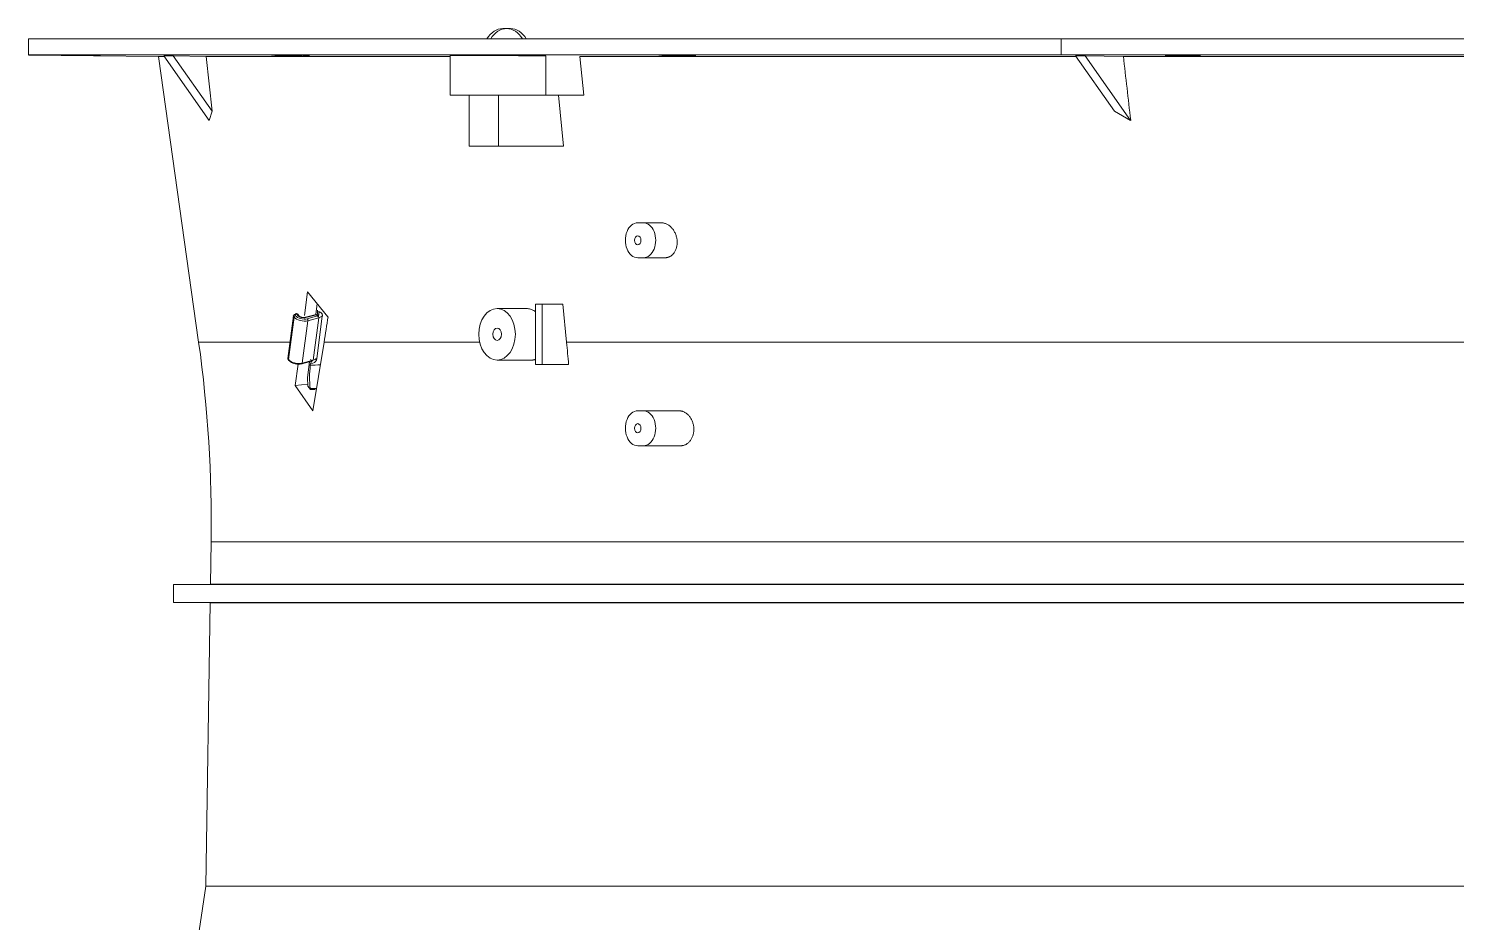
# Model space of a CAD drawing. Header units: millimetres. Extents: x 113490 to 142599, y -20467 to 115.
# Drawn here: x 123620 to 124151, y -6099 to -5766 of the extents above; entities that cross this region are included whole.
import ezdxf

# ---------------------------------------------------------------- set-up
doc = ezdxf.new("R2010")
doc.units = ezdxf.units.MM
doc.layers.add('DV1_0', color=7, linetype='Continuous')

msp = doc.modelspace()

# ---------------------------------------------------------------- linework, layer by layer
at = {"layer": 'DV1_0', "color": 7, "linetype": 'Continuous', "lineweight": 15}
for p, q in [((123797.71, -5766.33), (123796.29, -5766.33)), ((123799.12, -5766.33), (123797.71, -5766.33)), ((123619.76, -5770.18), (124004.09, -5770.18)), ((123619.76, -5770.18), (123619.76, -5776.08)), ((124298.43, -5770.18), (124004.09, -5770.18)), ((124004.09, -5770.18), (124004.09, -5776.08)), ((123619.76, -5776.08), (124004.09, -5776.08)), ((123619.76, -5776.26), (123668.11, -5776.68)), ((123637.21, -5776.33), (123638.88, -5776.35)), ((123641.37, -5776.35), (123639.71, -5776.33)), ((123670.17, -5776.68), (123668.11, -5776.68)), ((123668.11, -5776.68), (123683.07, -5883.15)), ((123673.62, -5776.55), (123670.07, -5776.53)), ((123687.04, -5800.53), (123670.07, -5776.53)), ((123673.62, -5776.55), (123685.81, -5776.68)), ((123688.14, -5797.09), (123673.62, -5776.55)), ((123688.14, -5797.09), (123685.81, -5776.68)), ((123685.81, -5776.68), (123776.71, -5776.68)), ((123712.97, -5776.33), (123714.38, -5776.35)), ((123721.5, -5776.35), (123720.08, -5776.33)), ((123776.71, -5776.35), (123776.71, -5791.18)), ((123825.02, -5776.68), (123826.49, -5791.18)), ((123825.02, -5776.68), (124009.59, -5776.68)), ((123855.46, -5776.33), (123856.4, -5776.35)), ((123867.05, -5776.35), (123866.1, -5776.33)), ((124298.43, -5776.08), (124004.09, -5776.08)), ((124013.01, -5776.53), (124009.49, -5776.55)), ((124009.49, -5776.55), (124024.02, -5797.09)), ((124027.24, -5776.68), (124013.01, -5776.53)), ((124013.01, -5776.53), (124029.99, -5800.53)), ((124027.24, -5776.68), (124275.28, -5776.68)), ((124042.98, -5776.33), (124043.31, -5776.35)), ((124055.87, -5776.35), (124055.53, -5776.33)), ((123776.71, -5791.18), (123812.29, -5791.18)), ((123783.71, -5810.18), (123783.71, -5791.18)), ((123794.73, -5810.18), (123794.73, -5791.18)), ((123812.29, -5791.18), (123826.49, -5791.18)), ((123817.01, -5791.18), (123818.93, -5810.18)), ((123687.04, -5800.53), (123688.14, -5797.09)), ((124024.02, -5797.09), (124029.99, -5800.53)), ((123783.71, -5810.18), (123794.73, -5810.18)), ((123794.73, -5810.18), (123818.93, -5810.18)), ((123848.62, -5838.68), (123846.5, -5838.68)), ((123848.62, -5838.68), (123855.36, -5838.68)), ((123846.5, -5851.68), (123848.62, -5851.68)), ((123848.62, -5851.68), (123856.66, -5851.68)), ((123722.44, -5873.2), (123723.59, -5864.36)), ((123723.59, -5864.36), (123731.22, -5873.65)), ((123719.12, -5872.75), (123718.87, -5872.89)), ((123720.38, -5873.3), (123719.93, -5872.67)), ((123726.79, -5872.8), (123722.8, -5873.86)), ((123726.63, -5872.84), (123727.16, -5868.7)), ((123727.3, -5873.37), (123726.93, -5872.89)), ((123727.34, -5871.14), (123727.26, -5871.79)), ((123727.43, -5873.64), (123727.26, -5871.79)), ((123727.26, -5871.79), (123727.95, -5871.85)), ((123727.72, -5873.58), (123727.95, -5871.85)), ((123805.11, -5870.58), (123794.17, -5870.58)), ((123808.49, -5868.93), (123808.49, -5891.43)), ((123810.97, -5868.93), (123808.49, -5868.93)), ((123810.97, -5891.43), (123810.97, -5868.93)), ((123810.97, -5868.93), (123818.61, -5868.93)), ((123820.03, -5883.15), (123818.61, -5868.93)), ((123718.32, -5873.32), (123716.23, -5889.25)), ((123723.49, -5874.39), (123727.3, -5873.37)), ((123727.79, -5874.04), (123725.72, -5889.83)), ((123729.1, -5873.41), (123727.1, -5889.22)), ((123727.43, -5873.64), (123727.72, -5873.58)), ((123729.77, -5883.15), (123725.6, -5908.64)), ((123716.21, -5889.3), (123716.7, -5889.99)), ((123719.01, -5899.28), (123720.06, -5891.3)), ((123721.5, -5891.17), (123725.26, -5890.17)), ((123724.35, -5890.41), (123723.58, -5896.31)), ((123724.73, -5891.11), (123724.64, -5891.74)), ((123724.73, -5891.11), (123725.26, -5890.17)), ((123725.59, -5890.9), (123724.73, -5891.11)), ((123724.76, -5889.59), (123725.11, -5890.08)), ((123725.57, -5890.08), (123725.26, -5890.17)), ((123794.17, -5889.78), (123806.99, -5889.78)), ((123808.49, -5891.43), (123810.97, -5891.43)), ((123810.97, -5891.43), (123820.8, -5891.43)), ((123723.71, -5898.7), (123719.01, -5899.28)), ((123725.6, -5908.64), (123719.01, -5899.28)), ((123723.76, -5899.51), (123723.58, -5896.31)), ((123723.76, -5899.51), (123724.65, -5900.8)), ((123724.6, -5900.38), (123724.65, -5900.8)), ((123724.65, -5900.8), (123726.44, -5900.79)), ((123848.62, -5908.68), (123846.5, -5908.68)), ((123848.62, -5908.68), (123861.87, -5908.68)), ((123846.5, -5921.68), (123848.62, -5921.68)), ((123848.62, -5921.68), (123862.54, -5921.68)), ((123687.7, -5957.48), (123687.47, -5973.22)), ((123687.47, -5973.22), (123673.76, -5973.34)), ((124628.76, -5973.34), (123673.76, -5973.34)), ((123673.76, -5973.34), (123673.76, -5980.02)), ((124615.05, -5973.22), (123687.47, -5973.22)), ((124628.76, -5980.02), (123673.76, -5980.02)), ((123673.76, -5980.02), (123687.36, -5980.14)), ((123687.36, -5980.14), (123685.76, -6085.69)), ((124615.16, -5980.14), (123687.36, -5980.14)), ((123685.76, -6085.69), (123681.95, -6110.72)), ((124616.76, -6085.69), (123685.76, -6085.69))]:
    msp.add_line(p, q, dxfattribs=at)
at = {"layer": 'DV1_0', "color": 7, "linetype": 'Continuous', "lineweight": 20}
for p, q in [((123812.29, -5791.18), (123812.29, -5776.53)), ((124042.98, -5776.33), (124042.98, -5776.32)), ((123719.56, -5872.54), (123718.91, -5872.91)), ((123718.91, -5872.91), (123719.17, -5873.27)), ((123720, -5873.16), (123719.56, -5872.54)), ((123726.93, -5872.89), (123723, -5873.94)), ((123718.36, -5873.45), (123716.29, -5889.24)), ((123718.61, -5873.8), (123716.54, -5889.59)), ((123718.36, -5873.45), (123718.61, -5873.8)), ((123723.73, -5875.12), (123721.66, -5890.91)), ((123723.73, -5875.12), (123727.79, -5874.04)), ((123727.79, -5874.04), (123729.1, -5873.41)), ((123683.07, -5883.15), (123717.03, -5883.15)), ((123787.72, -5883.15), (123729.77, -5883.15)), ((123820.03, -5883.15), (124619.45, -5883.15)), ((123716.54, -5889.59), (123716.29, -5889.24)), ((123725.72, -5889.83), (123721.66, -5890.91)), ((124614.82, -5957.48), (123687.7, -5957.48))]:
    msp.add_line(p, q, dxfattribs=at)
at = {"layer": 'DV1_0', "color": 7, "linetype": 'Continuous', "lineweight": 15}
for centre, radius, start, end in [((123638.23, -5446.41), 329.92, 268.928, 270.2563), ((123640.35, -6102.48), 326.14, 88.9153, 90.259), ((123640.35, -6102.48), 326.14, 88.9153, 89.8176), ((123715.74, -5639.51), 136.89, 267.6502, 271.8182), ((123718.73, -5911.43), 135.15, 87.6205, 91.8421), ((123859.88, -5912.67), 136.48, 87.3879, 92.3102), ((123862.62, -5641.34), 135.15, 267.3627, 272.3333), ((124048.91, -6106.02), 329.75, 88.8497, 91.0525), ((124049.93, -5450.28), 326.14, 268.8372, 271.0644), ((123719.05, -5873.61), 0.712, 101.0726, 167.3225), ((123719.03, -5873.59), 0.692, 100.2639, 168.4553), ((123718.52, -5873.19), 0.0927, 122.6208, 169.9585), ((123726.65, -5873.84), 0.806, 14.7111, 35.6239), ((123206.11, -5950.18), 481.65, 359.1313, 8), ((123719.44, -5887.51), 3.67, 219.3687, 263.8204), ((123720.28, -5886.66), 4.67, 254.6154, 285.1888), ((123760.17, -5896.24), 35.81, 172.7873, 186.6447), ((123725.05, -5888.91), 2.07, 285.1262, 351.1824)]:
    msp.add_arc(centre, radius, start, end, dxfattribs=at)
for centre, major_axis, ratio, start_param, end_param in [((123796.29, -5777.33), (0, -11), 0.707107, 3.141593, 4.004805), ((123797.71, -5777.33), (0, -11), 0.707107, 2.278381, 4.004805), ((123799.12, -5777.33), (0, -11), 0.707107, 2.278381, 3.141593), ((182171.53, 7588.41), (-6568.52, -73334.64), 0.795888, -1.316827, -1.316497), ((123846.5, -5845.18), (0, 6.5), 0.707107, 0, 3.141593), ((123848.62, -5845.18), (0, -6.5), 0.707107, 0, 3.141593), ((123719.5, -5872.96), (0.245, -0.436), 0.683783, 3.834814, 3.882006), ((123719.94, -5873.62), (-0.447, -0.321), 0.752042, 3.141609, 3.167431), ((123727.49, -5873.77), (-0.142, 0.531), 0.511858, 4.034679, 4.924817), ((125250.97, -5682.32), (-1337.23, -1012.61), 0.745628, -0.658082, -0.651333), ((123482.76, -5950.18), (0, 481.65), 0.707107, -1.448516, -1.43117), ((123846.5, -5915.18), (0, 6.5), 0.707107, 0, 3.141593), ((123848.62, -5915.18), (0, -6.5), 0.707107, 0, 3.141593)]:
    msp.add_ellipse(centre, major_axis=major_axis, ratio=ratio, start_param=start_param, end_param=end_param, dxfattribs=at)
for centre, major_axis in [((123846.5, -5845.18), (0, -1.72)), ((123794.17, -5880.18), (0, -9.6)), ((123794.17, -5880.18), (0, -2.3)), ((123846.5, -5915.18), (0, -1.72))]:
    msp.add_ellipse(centre, major_axis=major_axis, ratio=0.707107, dxfattribs=at)
at = {"layer": 'DV1_0', "color": 7, "linetype": 'Continuous', "lineweight": 20}
for centre, major_axis, ratio, start_param, end_param in [((123719.11, -5873.73), (0.447, 0.321), 0.752042, 0.956582, 2.527378), ((123721.82, -5873.36), (-3.47, 0.45), 0.538646, 0.467722, 2.223735), ((123721.88, -5872.9), (-2.93, 0.38), 0.538646, 0.467722, 2.223735), ((123719.94, -5873.62), (-0.447, -0.321), 0.752042, 3.167431, 4.098174), ((123721.88, -5872.9), (2.03, -0.27), 0.538646, 3.609315, 5.365328), ((123722.94, -5874.39), (0.142, -0.531), 0.511858, 2.463883, 3.147182), ((123723.43, -5874.85), (-0.142, 0.531), 0.511858, 4.034679, 5.605476), ((123717.05, -5889.52), (0.447, 0.321), 0.752042, 2.527378, 3.236395), ((123719.75, -5889.15), (3.47, -0.45), 0.538646, 3.609315, 5.365328), ((123721.36, -5890.64), (-0.142, 0.531), 0.511858, 3.141949, 4.034679), ((123765.25, -5585.85), (-198.47, -304.93), 0.560664, 0.708229, 0.71355)]:
    msp.add_ellipse(centre, major_axis=major_axis, ratio=ratio, start_param=start_param, end_param=end_param, dxfattribs=at)
at = {"layer": 'DV1_0', "color": 7, "linetype": 'Continuous', "lineweight": 15}
for points, knots in [([(123776.71, -5776.4), (123776.71, -5776.4), (123776.71, -5776.4), (123776.79, -5776.39), (123777.1, -5776.38), (123777.61, -5776.37), (123778.3, -5776.36), (123779.18, -5776.36), (123780.24, -5776.35), (123781.46, -5776.35), (123782.83, -5776.35), (123784.35, -5776.35), (123785.99, -5776.35), (123787.74, -5776.36), (123789.59, -5776.36), (123791.51, -5776.37), (123793.49, -5776.38), (123795.52, -5776.39), (123797.56, -5776.4), (123799.6, -5776.41), (123801.63, -5776.43), (123803.62, -5776.44), (123805.55, -5776.46), (123807.1, -5776.47), (123808.29, -5776.48), (123809.15, -5776.49), (123809.99, -5776.5), (123810.71, -5776.51), (123811.31, -5776.51), (123811.81, -5776.52), (123812.13, -5776.52), (123812.29, -5776.53)], [0.2472901, 0.2472901, 0.2472901, 0.2472901, 0.2494857, 0.2808011, 0.3121159, 0.3434302, 0.3747442, 0.406058, 0.4373719, 0.468686, 0.5000004, 0.5313148, 0.5626289, 0.5939428, 0.6252566, 0.6565706, 0.6878849, 0.7191997, 0.7505151, 0.781831, 0.8131466, 0.8444622, 0.8757776, 0.9070927, 0.9227216, 0.9383362, 0.9538319, 0.96932, 0.9795547, 0.9897779, 1, 1, 1, 1]), ([(123856.66, -5851.68), (123856.73, -5851.68), (123856.87, -5851.68), (123857.07, -5851.66), (123857.27, -5851.63), (123857.47, -5851.6), (123857.66, -5851.55), (123857.85, -5851.5), (123858.04, -5851.43), (123858.22, -5851.36), (123858.39, -5851.28), (123858.8, -5851.07), (123859.41, -5850.63), (123860.11, -5849.83), (123860.66, -5848.85), (123861.03, -5847.74), (123861.21, -5846.52), (123861.2, -5845.24), (123860.98, -5843.96), (123860.56, -5842.72), (123860.07, -5841.77), (123859.59, -5841.08), (123859.07, -5840.44), (123858.48, -5839.88), (123857.86, -5839.44), (123857.37, -5839.16), (123856.87, -5838.95), (123856.42, -5838.81), (123856.03, -5838.73), (123855.69, -5838.69), (123855.47, -5838.68), (123855.36, -5838.68)], [0, 0, 0, 0, 0.012899, 0.025688, 0.038366, 0.050933, 0.063391, 0.07574, 0.08798, 0.100112, 0.112135, 0.124051, 0.185925, 0.24681, 0.30786, 0.369642, 0.431529, 0.493906, 0.556793, 0.620111, 0.68373, 0.715632, 0.747535, 0.811159, 0.844117, 0.874558, 0.906802, 0.937519, 0.958783, 0.979609, 1, 1, 1, 1]), ([(123718.91, -5872.91), (123718.89, -5872.9), (123718.86, -5872.88), (123718.81, -5872.87), (123718.76, -5872.86), (123718.72, -5872.86), (123718.68, -5872.86), (123718.65, -5872.87), (123718.61, -5872.89), (123718.56, -5872.92), (123718.52, -5872.98), (123718.49, -5873.04), (123718.48, -5873.1), (123718.47, -5873.12)], [0, 0, 0, 0, 0.086143, 0.169244, 0.247969, 0.321191, 0.38803, 0.447857, 0.500268, 0.640536, 0.750177, 0.905085, 1, 1, 1, 1]), ([(123719.56, -5872.54), (123719.52, -5872.52), (123719.44, -5872.48), (123719.34, -5872.48), (123719.26, -5872.5), (123719.2, -5872.54), (123719.16, -5872.59), (123719.14, -5872.65), (123719.13, -5872.69), (123719.12, -5872.73), (123719.12, -5872.75), (123719.12, -5872.75)], [0, 0, 0, 0, 0.197059, 0.365238, 0.497386, 0.647095, 0.764164, 0.853769, 0.920429, 0.967815, 1, 1, 1, 1]), ([(123719.15, -5872.77), (123719.15, -5872.77), (123719.15, -5872.76), (123719.14, -5872.75), (123719.13, -5872.75), (123719.13, -5872.75), (123719.12, -5872.75)], [0, 0, 0, 0, 0.230264, 0.472196, 0.728062, 1, 1, 1, 1]), ([(123719.99, -5872.92), (123719.98, -5872.91), (123719.96, -5872.88), (123719.92, -5872.85), (123719.87, -5872.81), (123719.82, -5872.79), (123719.76, -5872.76), (123719.71, -5872.75), (123719.65, -5872.73), (123719.58, -5872.72), (123719.5, -5872.71), (123719.38, -5872.71), (123719.28, -5872.72), (123719.2, -5872.75), (123719.16, -5872.77), (123719.15, -5872.77)], [0, 0, 0, 0, 0.07061, 0.141186, 0.21047, 0.277237, 0.34039, 0.39902, 0.452444, 0.500197, 0.609862, 0.700241, 0.842998, 0.940535, 1, 1, 1, 1]), ([(123719.99, -5872.92), (123719.99, -5872.88), (123720, -5872.81), (123719.96, -5872.7), (123719.91, -5872.64), (123719.87, -5872.61), (123719.86, -5872.59), (123719.83, -5872.58), (123719.8, -5872.57), (123719.77, -5872.55), (123719.73, -5872.54), (123719.68, -5872.53), (123719.62, -5872.53), (123719.58, -5872.54), (123719.56, -5872.54)], [0, 0, 0, 0, 0.152039, 0.318053, 0.497954, 0.525089, 0.559444, 0.600975, 0.649645, 0.705412, 0.768269, 0.838241, 0.915443, 1, 1, 1, 1]), ([(123719.93, -5872.67), (123719.92, -5872.65), (123719.89, -5872.62), (123719.83, -5872.58), (123719.75, -5872.55), (123719.66, -5872.53), (123719.59, -5872.54), (123719.56, -5872.54)], [0.3917789, 0.3917789, 0.3917789, 0.3917789, 0.4878524, 0.605736, 0.7303897, 0.8618117, 1, 1, 1, 1]), ([(123726.64, -5873.05), (123726.64, -5873.03), (123726.64, -5872.99), (123726.66, -5872.94), (123726.68, -5872.89), (123726.71, -5872.84), (123726.74, -5872.81), (123726.79, -5872.8), (123726.83, -5872.81), (123726.87, -5872.83), (123726.9, -5872.86), (123726.92, -5872.88), (123726.93, -5872.89)], [0, 0, 0, 0, 0.082486, 0.164374, 0.247106, 0.371119, 0.495739, 0.621013, 0.746888, 0.873236, 0.936526, 1, 1, 1, 1]), ([(123727.95, -5871.85), (123727.98, -5871.86), (123728.04, -5871.86), (123728.13, -5871.88), (123728.24, -5871.91), (123728.35, -5871.95), (123728.51, -5872.03), (123728.69, -5872.15), (123728.87, -5872.35), (123729.01, -5872.58), (123729.08, -5872.8), (123729.11, -5872.98), (123729.12, -5873.12), (123729.12, -5873.26), (123729.11, -5873.36), (123729.1, -5873.41)], [0, 0, 0, 0, 0.039235, 0.078538, 0.118067, 0.177125, 0.2366, 0.357293, 0.4825, 0.6129, 0.742179, 0.806332, 0.871026, 0.935456, 1, 1, 1, 1]), ([(123808.5, -5871.86), (123808.39, -5871.77), (123808.03, -5871.51), (123807.41, -5871.14), (123806.65, -5870.82), (123805.88, -5870.62), (123805.37, -5870.59), (123805.11, -5870.58)], [0.7236398, 0.7236398, 0.7236398, 0.7236398, 0.7525917, 0.8147117, 0.8762961, 0.9380165, 1, 1, 1, 1]), ([(123718.35, -5873.45), (123718.34, -5873.43), (123718.31, -5873.39), (123718.31, -5873.34), (123718.31, -5873.29), (123718.34, -5873.23), (123718.39, -5873.2), (123718.42, -5873.18), (123718.43, -5873.18)], [0, 0, 0, 0, 0.201523, 0.368815, 0.500323, 0.745138, 0.906306, 1, 1, 1, 1]), ([(123722.8, -5873.86), (123722.63, -5873.9), (123722.34, -5873.95), (123721.76, -5873.93), (123721.2, -5873.81), (123720.74, -5873.61), (123720.48, -5873.42), (123720.41, -5873.33), (123720.38, -5873.3)], [0, 0, 0, 0, 0.177749, 0.364068, 0.557008, 0.74841, 0.910809, 1, 1, 1, 1]), ([(123716.29, -5889.24), (123716.28, -5889.23), (123716.27, -5889.2), (123716.25, -5889.17), (123716.25, -5889.14), (123716.25, -5889.11), (123716.26, -5889.07), (123716.29, -5889.01), (123716.35, -5888.98), (123716.36, -5888.97)], [0, 0, 0, 0, 0.120391, 0.231498, 0.332292, 0.422166, 0.500859, 0.821749, 1, 1, 1, 1]), ([(123716.36, -5888.97), (123716.36, -5888.97), (123716.36, -5888.98), (123716.37, -5888.99), (123716.38, -5888.99), (123716.39, -5888.99), (123716.4, -5888.99)], [0, 0, 0, 0, 0.229609, 0.471829, 0.728302, 1, 1, 1, 1]), ([(123716.72, -5889.61), (123716.68, -5889.59), (123716.61, -5889.54), (123716.52, -5889.44), (123716.46, -5889.34), (123716.41, -5889.25), (123716.38, -5889.16), (123716.38, -5889.1), (123716.38, -5889.05), (123716.39, -5889.01), (123716.39, -5889), (123716.4, -5888.99)], [0, 0, 0, 0, 0.198932, 0.36817, 0.495785, 0.64361, 0.761108, 0.851731, 0.919461, 0.967679, 1, 1, 1, 1]), ([(123716.29, -5889.24), (123716.29, -5889.26), (123716.28, -5889.3), (123716.29, -5889.36), (123716.31, -5889.42), (123716.34, -5889.48), (123716.38, -5889.54), (123716.45, -5889.58), (123716.52, -5889.61), (123716.62, -5889.63), (123716.69, -5889.62), (123716.72, -5889.61)], [0, 0, 0, 0, 0.084031, 0.17483, 0.272399, 0.37674, 0.487852, 0.605736, 0.73039, 0.861812, 1, 1, 1, 1]), ([(123725.26, -5890.17), (123725.25, -5890.17), (123725.24, -5890.17), (123725.21, -5890.16), (123725.18, -5890.15), (123725.15, -5890.12), (123725.13, -5890.09), (123725.11, -5890.08)], [0, 0, 0, 0, 0.165506, 0.33096, 0.498252, 0.748284, 1, 1, 1, 1]), ([(123806.99, -5889.78), (123807.06, -5889.78), (123807.21, -5889.78), (123807.42, -5889.76), (123807.64, -5889.73), (123807.85, -5889.69), (123808.07, -5889.65), (123808.28, -5889.58), (123808.43, -5889.53), (123808.5, -5889.51), (123808.51, -5889.51)], [0, 0, 0, 0, 0.0264673, 0.0530731, 0.0798178, 0.1067017, 0.1337251, 0.1608883, 0.1881915, 0.1899088, 0.1899088, 0.1899088, 0.1899088]), ([(123862.54, -5921.68), (123862.6, -5921.68), (123862.72, -5921.68), (123862.89, -5921.67), (123863.06, -5921.65), (123863.23, -5921.62), (123863.38, -5921.59), (123863.66, -5921.53), (123864.03, -5921.41), (123864.66, -5921.11), (123865.38, -5920.61), (123866.13, -5919.79), (123866.72, -5918.82), (123867.15, -5917.7), (123867.39, -5916.48), (123867.43, -5915.21), (123867.27, -5913.94), (123866.91, -5912.71), (123866.36, -5911.57), (123865.78, -5910.74), (123865.24, -5910.16), (123864.8, -5909.77), (123864.34, -5909.44), (123863.85, -5909.16), (123863.37, -5908.95), (123862.92, -5908.81), (123862.54, -5908.73), (123862.2, -5908.69), (123861.98, -5908.68), (123861.87, -5908.68)], [0, 0, 0, 0, 0.011069, 0.021898, 0.032488, 0.042837, 0.052947, 0.062818, 0.094882, 0.1254, 0.189439, 0.249637, 0.312116, 0.373091, 0.43448, 0.496683, 0.558857, 0.621378, 0.684242, 0.747373, 0.779035, 0.810709, 0.844921, 0.874012, 0.906983, 0.937137, 0.958784, 0.979738, 1, 1, 1, 1])]:
    msp.add_open_spline(points, degree=3, knots=knots, dxfattribs=at)
at = {"layer": 'DV1_0', "color": 7, "linetype": 'Continuous', "lineweight": 20}
for points in [[(123728.36, -5891.58), (123727.12, -5891.63), (123725.88, -5891.69), (123724.64, -5891.74)], [(123726.94, -5900.39), (123726.16, -5900.38), (123725.38, -5900.38), (123724.6, -5900.38)]]:
    msp.add_open_spline(points, degree=3, dxfattribs=at)

doc.saveas('drawing.dxf')
